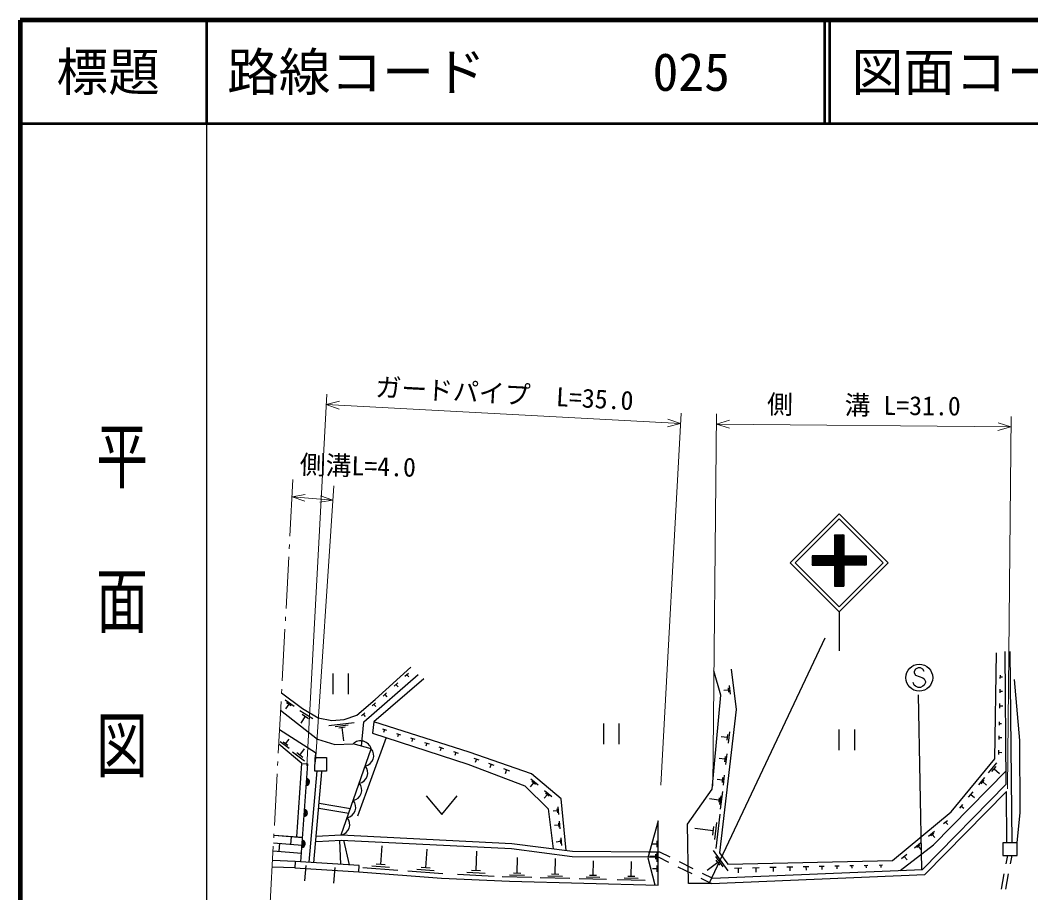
# Model space of a CAD drawing. Units: millimetres, scale not verified. Extents: x 40000 to 680000, y 20000 to 380000.
# Drawn here: x 40000 to 137711, y 295622 to 380000 of the extents above; entities that cross this region are included whole.
import ezdxf
from ezdxf.enums import TextEntityAlignment as Align

# ---------------------------------------------------------------- set-up
doc = ezdxf.new("R2010")
doc.units = ezdxf.units.MM
doc.header["$LTSCALE"] = 1000
for name, color, linetype, lineweight in [('M-BGD', 7, 'Continuous', 25), ('M-BMK-HTXT', 7, 'Continuous', 13), ('M-STR-HTXT', 7, 'Continuous', 13), ('M-STR-STR1', 1, 'Continuous', 25), ('M-STR-STRC', 7, 'Continuous', 25), ('M-TTL', 2, 'Continuous', 140), ('M-TTL-BAND', 7, 'Continuous', 25), ('M-TTL-LINE', 7, 'Continuous', 50)]:
    doc.layers.add(name, color=color, linetype=linetype, lineweight=lineweight)
doc.layers.add('M-TTL-TXT', color=7, linetype='Continuous')
doc.styles.add('@ＭＳ ゴシック', font='')
doc.styles.add('ＭＳ ゴシック', font='')
doc.styles.get('@ＭＳ ゴシック').set_extended_font_data('@MS Gothic')
doc.styles.get('ＭＳ ゴシック').set_extended_font_data('MS Gothic')

msp = doc.modelspace()

# ---------------------------------------------------------------- linework, layer by layer
at = {"layer": 'M-BGD'}
for p, q in [((135346, 306111), (135223, 318939)), ((135900, 300453), (135723, 318944)), ((70219, 316823), (70219, 314823)), ((71719, 316823), (71719, 314823)), ((77193, 316562), (77532, 316869)), ((77362, 316715), (77567, 316489)), ((134763, 316341), (134769, 316650)), ((76165, 315618), (76504, 315926)), ((76334, 315772), (76539, 315546)), ((108535, 315669), (108638, 314819)), ((134766, 316495), (134972, 316492)), ((75099, 314651), (75429, 314951)), ((75264, 314801), (75463, 314581)), ((108473, 315230), (108021, 315175)), ((108448, 315443), (108499, 315018)), ((134737, 314945), (134744, 315312)), ((134741, 315129), (134985, 315124)), ((65612, 314291), (66498, 313683)), ((65974, 313869), (65650, 313396)), ((65753, 314021), (66195, 313717)), ((74042, 313692), (74363, 313983)), ((74202, 313838), (74396, 313624)), ((134711, 313489), (134718, 313916)), ((134714, 313702), (134999, 313697)), ((67037, 313248), (68307, 312463)), ((67567, 312686), (67148, 312009)), ((67250, 312883), (67885, 312490)), ((72994, 312742), (73306, 313025)), ((73150, 312883), (73339, 312675)), ((69827, 311797), (72301, 312102)), ((70466, 311708), (71703, 311861)), ((96386, 312003), (96386, 310003)), ((97886, 312003), (97886, 310003)), ((134680, 311843), (134686, 312153)), ((134683, 311998), (134890, 311995)), ((70796, 311581), (71414, 311658)), ((71105, 311620), (71268, 310301)), ((75023, 311463), (75424, 311335)), ((75224, 311399), (75139, 311132)), ((76372, 311035), (76784, 310903)), ((76578, 310969), (76491, 310694)), ((108384, 310926), (108320, 310374)), ((108564, 311185), (108435, 310081)), ((119162, 311421), (119162, 309421)), ((120662, 311421), (120662, 309421)), ((134655, 310448), (134661, 310815)), ((67217, 308128), (64999, 309991)), ((65990, 309576), (65132, 310222)), ((65861, 309852), (65433, 310175)), ((65647, 310014), (65992, 310471)), ((75371, 310636), (72612, 303017)), ((77732, 310602), (78156, 310468)), ((77944, 310535), (77854, 310252)), ((79103, 310167), (79540, 310028)), ((79321, 310097), (79229, 309807)), ((108352, 310650), (107764, 310719)), ((134658, 310632), (134903, 310627)), ((67484, 308334), (66325, 309207)), ((67311, 308707), (66731, 309144)), ((67021, 308925), (67487, 309544)), ((80487, 309727), (80935, 309585)), ((80711, 309656), (80616, 309357)), ((81882, 309284), (82342, 309138)), ((82112, 309211), (82014, 308904)), ((108147, 308810), (108087, 308295)), ((108315, 309051), (108195, 308021)), ((134628, 308992), (134636, 309418)), ((134632, 309205), (134916, 309200)), ((66739, 301020), (67217, 308128)), ((67131, 298610), (67808, 308086)), ((67217, 308128), (67808, 308086)), ((83869, 308634), (84351, 308465)), ((84110, 308549), (83998, 308228)), ((85266, 308144), (85804, 307956)), ((85535, 308050), (85409, 307691)), ((108117, 308552), (107568, 308616)), ((133625, 307214), (134432, 308199)), ((133958, 307352), (134362, 307845)), ((68672, 307418), (67896, 298574)), ((68394, 298530), (69167, 307333)), ((86718, 307635), (87315, 307426)), ((87017, 307531), (86877, 307133)), ((108074, 306993), (107963, 306034)), ((134160, 307599), (134685, 307168)), ((89632, 306259), (89317, 305882)), ((89357, 306649), (90065, 306058)), ((89455, 306407), (89809, 306111)), ((107891, 306528), (107379, 306588)), ((107919, 306768), (107863, 306288)), ((132690, 306073), (133258, 306766)), ((132925, 306171), (133209, 306517)), ((133067, 306344), (133436, 306041)), ((79263, 304997), (80763, 303197)), ((80763, 303197), (82263, 304997)), ((90978, 305134), (90662, 304757)), ((90703, 305524), (91410, 304933)), ((90801, 305282), (91155, 304986)), ((107727, 304999), (107628, 304150)), ((107890, 305411), (107692, 303712)), ((131704, 304870), (132128, 305387)), ((131916, 305129), (132261, 304846)), ((135400, 300448), (135352, 305405)), ((68901, 304299), (71933, 303775)), ((91979, 303926), (92054, 303179)), ((107564, 304588), (106658, 304694)), ((107589, 304800), (107539, 304375)), ((130835, 303810), (131133, 304173)), ((130984, 303992), (131227, 303793)), ((68858, 303818), (71773, 303314)), ((91917, 303542), (91518, 303502)), ((91898, 303729), (91935, 303355)), ((107636, 303233), (107247, 299901)), ((92055, 302163), (91656, 302123)), ((92036, 302350), (92073, 301976)), ((92117, 302547), (92191, 301800)), ((107045, 302036), (106948, 301202)), ((107316, 302426), (107122, 300760)), ((129281, 302310), (129656, 302622)), ((129469, 302466), (129677, 302216)), ((67299, 300958), (64565, 301176)), ((64566, 301193), (67300, 300975)), ((65168, 301128), (65169, 301145)), ((66180, 300295), (66240, 301043)), ((106997, 301619), (105219, 301826)), ((127831, 301105), (128410, 301586)), ((128040, 301148), (128330, 301388)), ((128185, 301268), (128441, 300959)), ((67246, 300210), (64505, 300428)), ((65049, 299633), (65108, 300380)), ((70880, 300705), (70963, 298369)), ((71249, 300703), (71811, 298316)), ((74857, 298349), (74993, 300167)), ((92214, 300566), (91816, 300526)), ((92195, 300753), (92233, 300379)), ((92276, 300949), (92351, 300202)), ((101541, 300337), (101132, 300337)), ((101542, 300645), (101541, 300030)), ((126464, 299969), (127056, 300460)), ((126677, 300013), (126973, 300258)), ((126825, 300136), (127088, 299820)), ((64446, 299681), (67192, 299462)), ((79203, 298023), (79339, 299840)), ((84071, 297769), (84159, 299662)), ((88041, 297508), (88081, 299043)), ((100711, 299092), (101688, 299084)), ((100715, 299592), (101807, 299582)), ((101415, 299117), (100892, 299117)), ((101415, 299362), (101415, 298871)), ((101546, 299608), (101546, 298626)), ((101688, 299084), (102689, 298587)), ((101807, 299582), (102802, 299089)), ((106990, 299696), (108409, 297756)), ((107215, 299117), (107925, 298147)), ((125214, 298930), (125732, 299360)), ((125473, 299145), (125760, 298800)), ((135453, 299224), (135304, 298428)), ((135864, 299224), (135715, 298428)), ((66541, 298039), (64361, 298110)), ((66579, 298644), (64396, 298754)), ((76527, 297767), (73119, 298023)), ((75692, 298058), (73988, 298186)), ((75283, 298317), (74431, 298381)), ((79629, 297991), (78777, 298055)), ((91728, 297412), (91768, 298946)), ((95382, 297286), (95419, 298703)), ((99078, 297195), (99116, 298633)), ((101551, 298252), (101550, 297638)), ((103585, 298143), (104928, 297476)), ((103698, 298645), (105042, 297978)), ((107441, 298537), (106406, 297780)), ((107263, 298779), (107618, 298295)), ((109050, 298014), (109769, 298029)), ((109409, 298022), (109419, 297542)), ((110795, 298051), (111462, 298064)), ((111128, 298057), (111138, 297613)), ((112487, 298085), (113103, 298098)), ((112795, 298092), (112803, 297681)), ((114127, 298119), (114693, 298131)), ((114410, 298125), (114418, 297748)), ((115717, 298152), (116235, 298163)), ((115976, 298158), (115983, 297812)), ((117258, 298184), (117730, 298194)), ((117494, 298189), (117500, 297874)), ((118752, 298215), (119179, 298224)), ((118965, 298219), (118971, 297935)), ((120200, 298245), (120583, 298253)), ((120392, 298249), (120397, 297994)), ((121604, 298274), (121945, 298281)), ((121775, 298277), (121779, 298050)), ((123048, 298304), (123389, 298311)), ((123219, 298307), (123223, 298080)), ((80873, 297441), (77465, 297697)), ((80038, 297732), (78334, 297860)), ((85824, 297213), (82274, 297378)), ((84947, 297491), (83173, 297574)), ((84515, 297748), (83627, 297790)), ((89469, 297087), (86592, 297162)), ((88755, 297297), (87316, 297335)), ((88400, 297499), (87681, 297518)), ((93156, 296990), (90279, 297066)), ((92442, 297201), (91004, 297239)), ((92088, 297402), (91368, 297421)), ((96042, 297092), (94714, 297127)), ((95714, 297278), (95050, 297295)), ((99415, 297186), (98741, 297204)), ((101550, 297945), (101141, 297945)), ((105938, 297533), (106932, 297040)), ((135120, 297445), (134845, 295971)), ((135531, 297445), (135255, 295971)), ((96701, 296897), (94045, 296967)), ((100417, 296800), (97721, 296871)), ((99747, 296998), (98399, 297033)), ((105824, 297032), (106825, 296535))]:
    msp.add_line(p, q, dxfattribs=at)
for points in [[(108748, 317234), (109219, 313350), (107603, 299500), (108403, 298401), (124348, 298731), (130014, 303439), (134220, 308571), (134409, 318835)], [(65266, 314962), (67286, 313436), (68793, 312542), (70143, 312291), (71320, 312385), (72560, 312793), (74333, 314315), (77754, 317454)], [(73006, 309803), (73214, 312160), (78476, 316737)], [(106825, 296535), (104605, 296518), (104511, 302262), (106889, 305628), (107736, 314739), (107053, 317093)], [(79041, 316314), (74192, 312147), (74051, 311064), (83279, 308074), (88787, 305979), (91047, 303750), (91536, 299881)], [(136384, 300448), (136685, 303392), (136642, 310361), (136147, 316258)], [(65176, 313287), (68746, 310470), (70409, 309968), (72183, 310031)], [(92801, 299718), (92303, 304708), (89431, 307109), (83417, 309216), (74192, 312147)], [(65075, 311407), (68558, 309191), (68505, 308705)], [(71042, 301214), (73941, 309544), (72183, 310031)], [(125096, 297786), (128298, 300245), (135333, 307403)], [(106932, 297040), (127239, 297874), (135346, 306111)], [(106825, 296535), (127457, 297383), (135352, 305405)], [(72749, 297649), (80746, 297049), (87314, 296743), (101698, 296366), (101675, 302581), (100686, 299003), (101347, 296376)], [(68618, 301084), (71042, 301214), (87548, 300395), (93400, 299641), (100849, 299591)], [(68645, 300585), (71043, 300713), (87504, 299896), (93366, 299141), (100711, 299092)]]:
    msp.add_lwpolyline(points, dxfattribs=at)
for points in [[(68505, 308705), (69614, 308698), (69606, 307371), (68497, 307378)], [(135013, 299224), (136384, 299224), (136384, 300448), (135013, 300448)]]:
    msp.add_lwpolyline(points, close=True, dxfattribs=at)
for centre, radius, start, end in [((72907, 309227), 1082, 17.05759, 131.99976), ((73152, 308885), 1028, 281.71479, 39.91033), ((72572, 307219), 1028, 281.71479, 39.91033), ((67630, 306344), 354, 274.71112, 77.1163), ((67630, 306344), 283, 276.93516, 74.89226), ((67630, 306344), 212, 280.68149, 71.14594), ((67630, 306344), 142, 288.39322, 63.43421), ((67630, 306344), 100, 298.71088, 53.11655), ((71993, 305553), 1028, 281.71479, 39.91033), ((71413, 303887), 1028, 281.71479, 39.91033), ((67416, 303352), 354, 274.71112, 77.1163), ((67416, 303352), 283, 276.93516, 74.89226), ((67416, 303352), 212, 280.68149, 71.14594), ((67416, 303352), 142, 288.39322, 63.43421), ((67416, 303352), 100, 298.71088, 53.11655), ((70833, 302221), 1028, 281.71479, 39.91033), ((67202, 300359), 354, 274.71112, 77.1163), ((67202, 300359), 283, 276.93516, 74.89226), ((67202, 300359), 212, 280.68149, 71.14594), ((67202, 300359), 142, 288.39322, 63.43421), ((67202, 300359), 100, 298.71088, 53.11655)]:
    msp.add_arc(centre, radius, start, end, dxfattribs=at)
at = {"layer": 'M-BMK-HTXT'}
for p, q in [((66079, 330094), (66373, 335585)), ((66014, 328896), (66036, 329296)), ((65703, 323104), (65971, 328097)), ((65639, 321906), (65660, 322306)), ((65328, 316114), (65596, 321107)), ((65264, 314916), (65285, 315316)), ((64953, 309125), (65221, 314117)), ((64888, 307926), (64910, 308326)), ((64577, 302135), (64845, 307127)), ((64513, 300936), (64534, 301336)), ((64175, 294647), (64470, 300138))]:
    msp.add_line(p, q, dxfattribs=at)
at = {"layer": 'M-STR-HTXT'}
for p, q in [((67708, 307892), (69650, 343840)), ((69596, 342841), (70864, 343148)), ((69596, 342841), (103839, 340991)), ((69596, 342841), (70824, 342399)), ((101950, 306042), (103893, 341989)), ((103839, 340991), (102611, 341433)), ((106981, 305953), (107330, 341951)), ((107320, 340951), (108574, 341314)), ((135791, 340675), (134545, 341062)), ((135452, 305677), (135801, 341675)), ((103839, 340991), (102570, 340684)), ((107320, 340951), (135791, 340675)), ((107320, 340951), (108566, 340564)), ((135791, 340675), (134538, 340312)), ((70333, 334987), (68543, 308297)), ((66284, 333912), (67554, 334125)), ((66284, 333912), (70240, 333600)), ((66284, 333912), (67505, 333502)), ((70240, 333600), (68969, 333387)), ((70240, 333600), (69019, 334010))]:
    msp.add_line(p, q, dxfattribs=at)
at = {"layer": 'M-STR-STR1'}
for p, q in [((67517, 296766), (67658, 298260)), ((70314, 296560), (70455, 298053))]:
    msp.add_line(p, q, dxfattribs=at)
msp.add_lwpolyline([(66541, 298039), (72749, 297649), (72787, 298254), (66579, 298644)], close=True, dxfattribs=at)
at = {"layer": 'M-STR-STRC'}
for p, q in [((114449, 327529), (119186, 332267)), ((119186, 332267), (123924, 327529)), ((114944, 327529), (119186, 331772)), ((119186, 331772), (123429, 327529)), ((118727, 330233), (119627, 330233)), ((118727, 330233), (118727, 328200)), ((118727, 330184), (118775, 330233)), ((118727, 330043), (118917, 330233)), ((118727, 329901), (119058, 330233)), ((118727, 329760), (119200, 330233)), ((118727, 329619), (119341, 330233)), ((118727, 329477), (119483, 330233)), ((118727, 329336), (119624, 330233)), ((119627, 329276), (118727, 330176)), ((118727, 329194), (119627, 330094)), ((119627, 329134), (118727, 330034)), ((118727, 329053), (119627, 329953)), ((119627, 328993), (118727, 329893)), ((118727, 328912), (119627, 329812)), ((119627, 328851), (118727, 329751)), ((118727, 328770), (119627, 329670)), ((119627, 328710), (118727, 329610)), ((118727, 328629), (119627, 329529)), ((119627, 328568), (118727, 329468)), ((118727, 328487), (119627, 329387)), ((119627, 328427), (118727, 329327)), ((119627, 329417), (118812, 330233)), ((119627, 329558), (118953, 330233)), ((119627, 329700), (119094, 330233)), ((119627, 329841), (119236, 330233)), ((119627, 329983), (119377, 330233)), ((119627, 330124), (119519, 330233)), ((119627, 330233), (119627, 328200)), ((117964, 327300), (119627, 328963)), ((118106, 327300), (119627, 328822)), ((118247, 327300), (119627, 328680)), ((118389, 327300), (119627, 328539)), ((118530, 327300), (119627, 328397)), ((118727, 328346), (119627, 329246)), ((119627, 328286), (118727, 329186)), ((118727, 328204), (119627, 329104)), ((120471, 327300), (118727, 329044)), ((120330, 327300), (118727, 328903)), ((120189, 327300), (118727, 328761)), ((120047, 327300), (118727, 328620)), ((119906, 327300), (118727, 328478)), ((119764, 327300), (118727, 328337)), ((114449, 327529), (119186, 322792)), ((114944, 327529), (119186, 323287)), ((118727, 328200), (116566, 328200)), ((116566, 328200), (116566, 327300)), ((116566, 328164), (116602, 328200)), ((116566, 328023), (116743, 328200)), ((116566, 327881), (116884, 328200)), ((116566, 327740), (117026, 328200)), ((116566, 327598), (117167, 328200)), ((116566, 327457), (117309, 328200)), ((116566, 327316), (117450, 328200)), ((117360, 327300), (116566, 328095)), ((117219, 327300), (116566, 327953)), ((117077, 327300), (116566, 327812)), ((116936, 327300), (116566, 327670)), ((116794, 327300), (116566, 327529)), ((116653, 327300), (116566, 327387)), ((117502, 327300), (116602, 328200)), ((116691, 327300), (117591, 328200)), ((117643, 327300), (116743, 328200)), ((116833, 327300), (117733, 328200)), ((117784, 327300), (116884, 328200)), ((116974, 327300), (117874, 328200)), ((117926, 327300), (117026, 328200)), ((117116, 327300), (118016, 328200)), ((118067, 327300), (117167, 328200)), ((117257, 327300), (118157, 328200)), ((118209, 327300), (117309, 328200)), ((117399, 327300), (118299, 328200)), ((118350, 327300), (117450, 328200)), ((117540, 327300), (118440, 328200)), ((118491, 327300), (117591, 328200)), ((117681, 327300), (118581, 328200)), ((118633, 327300), (117733, 328200)), ((117823, 327300), (118723, 328200)), ((119627, 326447), (117874, 328200)), ((119627, 326589), (118016, 328200)), ((119627, 326730), (118157, 328200)), ((119627, 326871), (118299, 328200)), ((119627, 327013), (118440, 328200)), ((119627, 327154), (118581, 328200)), ((118671, 327300), (119627, 328256)), ((119627, 327296), (118723, 328200)), ((118727, 327214), (119713, 328200)), ((118727, 327073), (119854, 328200)), ((118727, 326932), (119996, 328200)), ((118727, 326790), (120137, 328200)), ((118727, 326649), (120278, 328200)), ((118727, 326507), (120420, 328200)), ((119186, 323287), (123429, 327529)), ((119186, 322792), (123924, 327529)), ((119661, 327300), (120561, 328200)), ((120613, 327300), (119713, 328200)), ((119803, 327300), (120703, 328200)), ((120754, 327300), (119854, 328200)), ((119944, 327300), (120844, 328200)), ((120896, 327300), (119996, 328200)), ((120086, 327300), (120986, 328200)), ((121037, 327300), (120137, 328200)), ((120227, 327300), (121127, 328200)), ((121178, 327300), (120278, 328200)), ((120368, 327300), (121268, 328200)), ((121320, 327300), (120420, 328200)), ((120510, 327300), (121410, 328200)), ((121461, 327300), (120561, 328200)), ((120651, 327300), (121551, 328200)), ((121603, 327300), (120703, 328200)), ((120793, 327300), (121693, 328200)), ((121744, 327300), (120844, 328200)), ((120934, 327300), (121789, 328155)), ((121789, 327397), (120986, 328200)), ((121076, 327300), (121789, 328013)), ((121789, 327538), (121127, 328200)), ((121217, 327300), (121789, 327872)), ((121789, 327680), (121268, 328200)), ((121358, 327300), (121789, 327731)), ((121789, 327821), (121410, 328200)), ((121500, 327300), (121789, 327589)), ((121789, 327962), (121551, 328200)), ((121641, 327300), (121789, 327448)), ((121789, 328104), (121693, 328200)), ((116566, 327300), (118727, 327300)), ((118727, 327300), (118727, 325267)), ((118727, 326366), (119627, 327266)), ((119627, 326306), (118727, 327206)), ((118727, 326225), (119627, 327125)), ((119627, 326164), (118727, 327064)), ((118727, 326083), (119627, 326983)), ((119627, 326023), (118727, 326923)), ((118727, 325942), (119627, 326842)), ((119627, 325881), (118727, 326781)), ((118727, 325800), (119627, 326700)), ((119627, 325740), (118727, 326640)), ((118727, 325659), (119627, 326559)), ((119627, 325599), (118727, 326499)), ((118727, 325517), (119627, 326417)), ((119627, 325457), (118727, 326357)), ((119627, 327300), (119627, 325267)), ((121783, 327300), (121789, 327306)), ((118727, 325376), (119627, 326276)), ((119627, 325316), (118727, 326216)), ((119534, 325267), (118727, 326074)), ((119393, 325267), (118727, 325933)), ((119251, 325267), (118727, 325791)), ((119110, 325267), (118727, 325650)), ((118968, 325267), (118727, 325509)), ((118760, 325267), (119627, 326135)), ((118902, 325267), (119627, 325993)), ((119043, 325267), (119627, 325852)), ((119184, 325267), (119627, 325710)), ((119326, 325267), (119627, 325569)), ((119467, 325267), (119627, 325427)), ((118827, 325267), (118727, 325367)), ((118727, 325267), (119627, 325267)), ((119609, 325267), (119627, 325286)), ((119186, 322792), (119186, 319004)), ((106614, 296535), (117844, 320268)), ((126569, 317249), (126451, 317012)), ((126451, 317012), (126451, 316894)), ((126451, 316894), (126569, 316658)), ((126806, 317367), (126569, 317249)), ((126569, 316658), (127278, 316421)), ((127042, 317367), (126806, 317367)), ((127278, 317249), (127042, 317367)), ((127396, 317012), (127278, 317249)), ((126451, 315712), (126333, 315949)), ((126569, 315594), (126451, 315712)), ((127278, 316421), (127396, 316303)), ((127396, 315712), (127278, 315594)), ((127396, 316303), (127515, 316067)), ((127515, 315949), (127396, 315712)), ((127515, 316067), (127515, 315949)), ((126806, 315476), (126569, 315594)), ((127042, 315476), (126806, 315476)), ((127161, 297865), (126845, 314763)), ((127278, 315594), (127042, 315476))]:
    msp.add_line(p, q, dxfattribs=at)
msp.add_lwpolyline([(119627, 328200), (121789, 328200), (121789, 327300), (119627, 327300)], dxfattribs=at)
msp.add_circle((126924, 316421), 1300, dxfattribs=at)
at = {"layer": 'M-TTL'}
for p, q in [((40000, 380000), (40000, 20000)), ((680000, 380000), (40000, 380000))]:
    msp.add_line(p, q, dxfattribs=at)
at = {"layer": 'M-TTL-BAND'}
msp.add_line((58000, 370000), (58000, 20000), dxfattribs=at)
at = {"layer": 'M-TTL-LINE'}
for p, q in [((58000, 380000), (58000, 370000)), ((117750, 380000), (117750, 370000)), ((118250, 380000), (118250, 370000)), ((40000, 370000), (680000, 370000))]:
    msp.add_line(p, q, dxfattribs=at)

# ---------------------------------------------------------------- texts
at = {"layer": 'M-STR-HTXT', "style": 'ＭＳ ゴシック'}
for s, rotation, p in [('ガードパイプ  L=35.0', 356.907, (86744, 342415)), ('側\u3000\u3000溝 L=31.0', 359.445, (121561, 341313)), ('側溝L=4.0', 358.567, (72609, 335441))]:
    msp.add_text(s, height=1833, rotation=rotation, dxfattribs=at).set_placement(p, align=Align.BOTTOM_CENTER)
at = {"layer": 'M-TTL-BAND', "style": '@ＭＳ ゴシック', "width": 1.4}
msp.add_text('平  面  図', height=3666, rotation=270, dxfattribs=at).set_placement((49777, 306475), align=Align.MIDDLE_RIGHT)
at = {"layer": 'M-TTL-TXT', "style": 'ＭＳ ゴシック'}
msp.add_text('標題', height=3666, dxfattribs=at).set_placement((48500, 375000), align=Align.MIDDLE_CENTER)
for s, p in [('路線コード', (60000, 375000)), ('025', (101142, 375000)), ('図面コード', (120380, 375000))]:
    msp.add_text(s, height=3666, dxfattribs=at).set_placement(p, align=Align.MIDDLE_LEFT)

doc.saveas('drawing.dxf')
